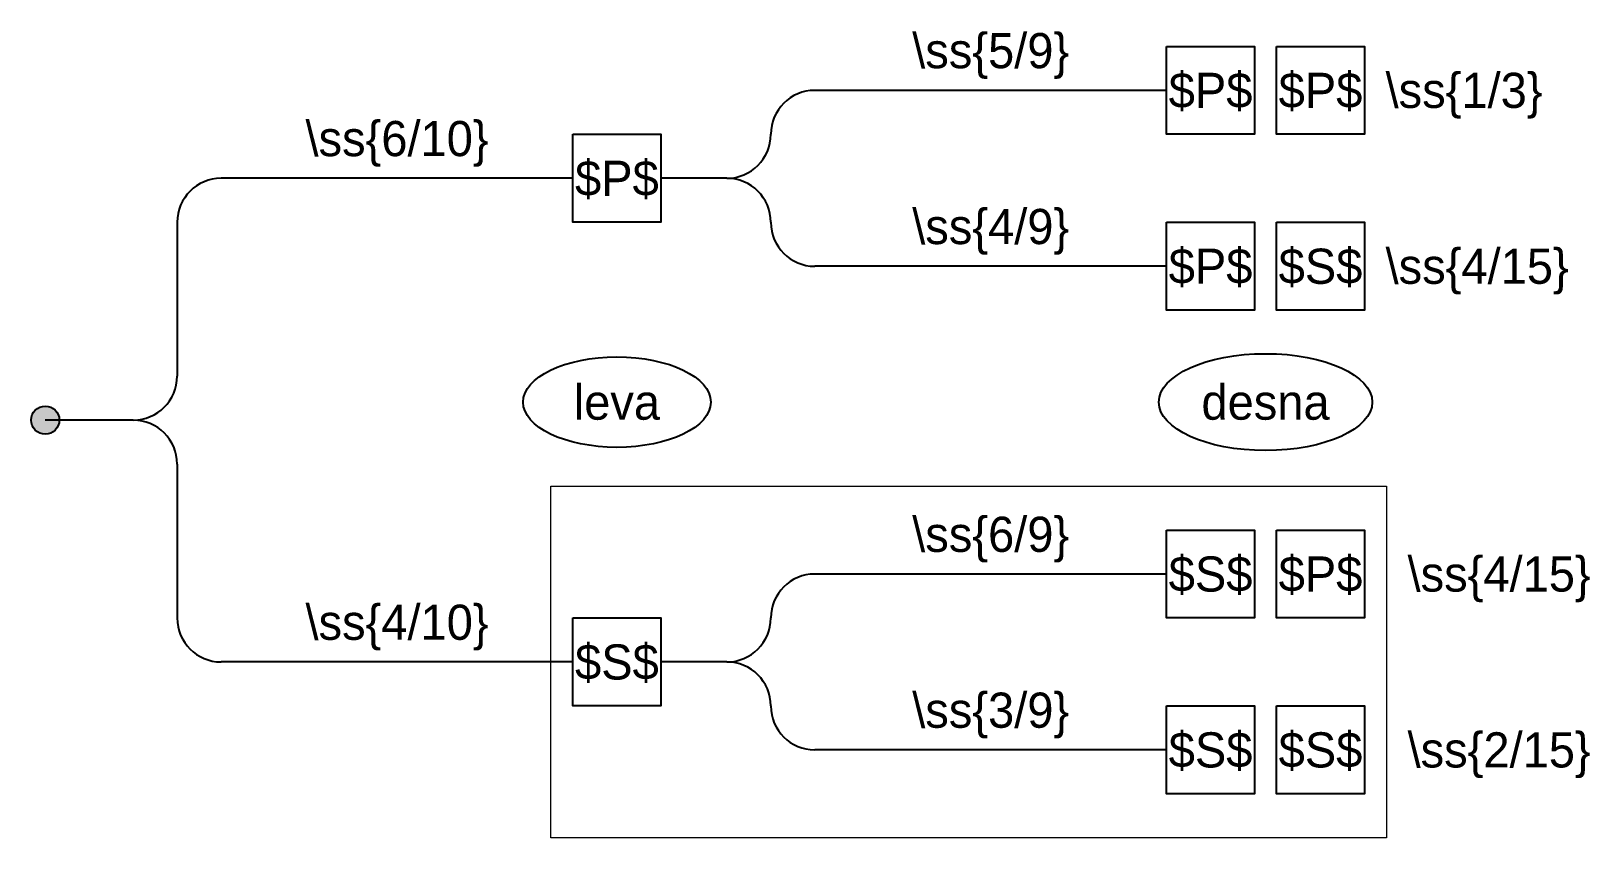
# Model space of a CAD drawing. Header units: millimetres. Extents: x -258 to 628, y 675 to 1134.
import ezdxf
from ezdxf.enums import TextEntityAlignment as Align

# ---------------------------------------------------------------- set-up
doc = ezdxf.new("R2010")
doc.units = ezdxf.units.MM

msp = doc.modelspace()

# ---------------------------------------------------------------- hatches: boundary and pattern name
h = msp.add_hatch(color=250)
edge = h.paths.add_edge_path()
edge.add_arc((-250, 912.5), 8, 0, 360)

# ---------------------------------------------------------------- linework, layer by layer
for p, q in [((387.5, 1100), (187.5, 1100)), ((50, 1050), (-150, 1050)), ((137.5, 1050), (100, 1050)), ((-175, 1025), (-175, 937.5)), ((387.5, 1000), (187.5, 1000)), ((-200, 912.5), (-250, 912.5)), ((-175, 887.5), (-175, 800)), ((387.5, 825), (187.5, 825)), ((50, 775), (-150, 775)), ((137.5, 775), (100, 775)), ((387.5, 725), (187.5, 725))]:
    msp.add_line(p, q)
for points in [[(387.5, 1125), (437.5, 1125), (437.5, 1075), (387.5, 1075)], [(450, 1125), (500, 1125), (500, 1075), (450, 1075)], [(50, 1075), (100, 1075), (100, 1025), (50, 1025)], [(387.5, 1025), (437.5, 1025), (437.5, 975), (387.5, 975)], [(450, 1025), (500, 1025), (500, 975), (450, 975)], [(387.5, 850), (437.5, 850), (437.5, 800), (387.5, 800)], [(450, 850), (500, 850), (500, 800), (450, 800)], [(50, 800), (100, 800), (100, 750), (50, 750)], [(387.5, 750), (437.5, 750), (437.5, 700), (387.5, 700)], [(450, 750), (500, 750), (500, 700), (450, 700)]]:
    msp.add_lwpolyline(points, close=True)
at = {"color": 254, "lineweight": 0}
msp.add_lwpolyline([(512.5, 675), (37.5, 675), (37.5, 875), (512.5, 875)], close=True, dxfattribs=at)
msp.add_circle((-250, 912.5), 8)
for centre, start, end in [((187.5, 1075), 90, 180), ((137.5, 1075), 270, 0), ((-150, 1025), 90, 180), ((137.5, 1025), 0, 90), ((187.5, 1025), 180, 270), ((-200, 937.5), 270, 0), ((-200, 887.5), 0, 90), ((187.5, 800), 90, 180), ((-150, 800), 180, 270), ((137.5, 800), 270, 0), ((137.5, 750), 0, 90), ((187.5, 750), 180, 270)]:
    msp.add_arc(centre, 25, start, end)
for centre, major_axis, ratio in [((75, 922.74), (53.32, 0), 0.48224), ((443.75, 922.74), (60.68, 0), 0.453913)]:
    msp.add_ellipse(centre, major_axis=major_axis, ratio=ratio)

# ---------------------------------------------------------------- texts
for s, p in [('\\ss{5/9}', (287.5, 1106.58)), ('\\ss{6/10}', (-50, 1056.58)), ('\\ss{4/9}', (287.5, 1006.58)), ('\\ss{6/9}', (287.5, 831.58)), ('\\ss{4/10}', (-50, 781.58)), ('\\ss{3/9}', (287.5, 731.58))]:
    msp.add_text(s, height=20).set_placement(p, align=Align.BOTTOM_CENTER)
for s, p in [('$P$', (412.5, 1100)), ('$P$', (475, 1100)), ('$P$', (75, 1050)), ('$P$', (412.5, 1000)), ('$S$', (475, 1000)), ('leva', (75, 922.74)), ('desna', (443.75, 922.74)), ('$S$', (412.5, 825)), ('$P$', (475, 825)), ('$S$', (75, 775)), ('$S$', (412.5, 725)), ('$S$', (475, 725))]:
    msp.add_text(s, height=20).set_placement(p, align=Align.MIDDLE_CENTER)
for s, p in [('\\ss{1/3}', (512, 1100)), ('\\ss{4/15}', (512, 1000)), ('\\ss{4/15}', (524.5, 825)), ('\\ss{2/15}', (524.5, 725))]:
    msp.add_text(s, height=20).set_placement(p, align=Align.MIDDLE_LEFT)

doc.saveas('drawing.dxf')
